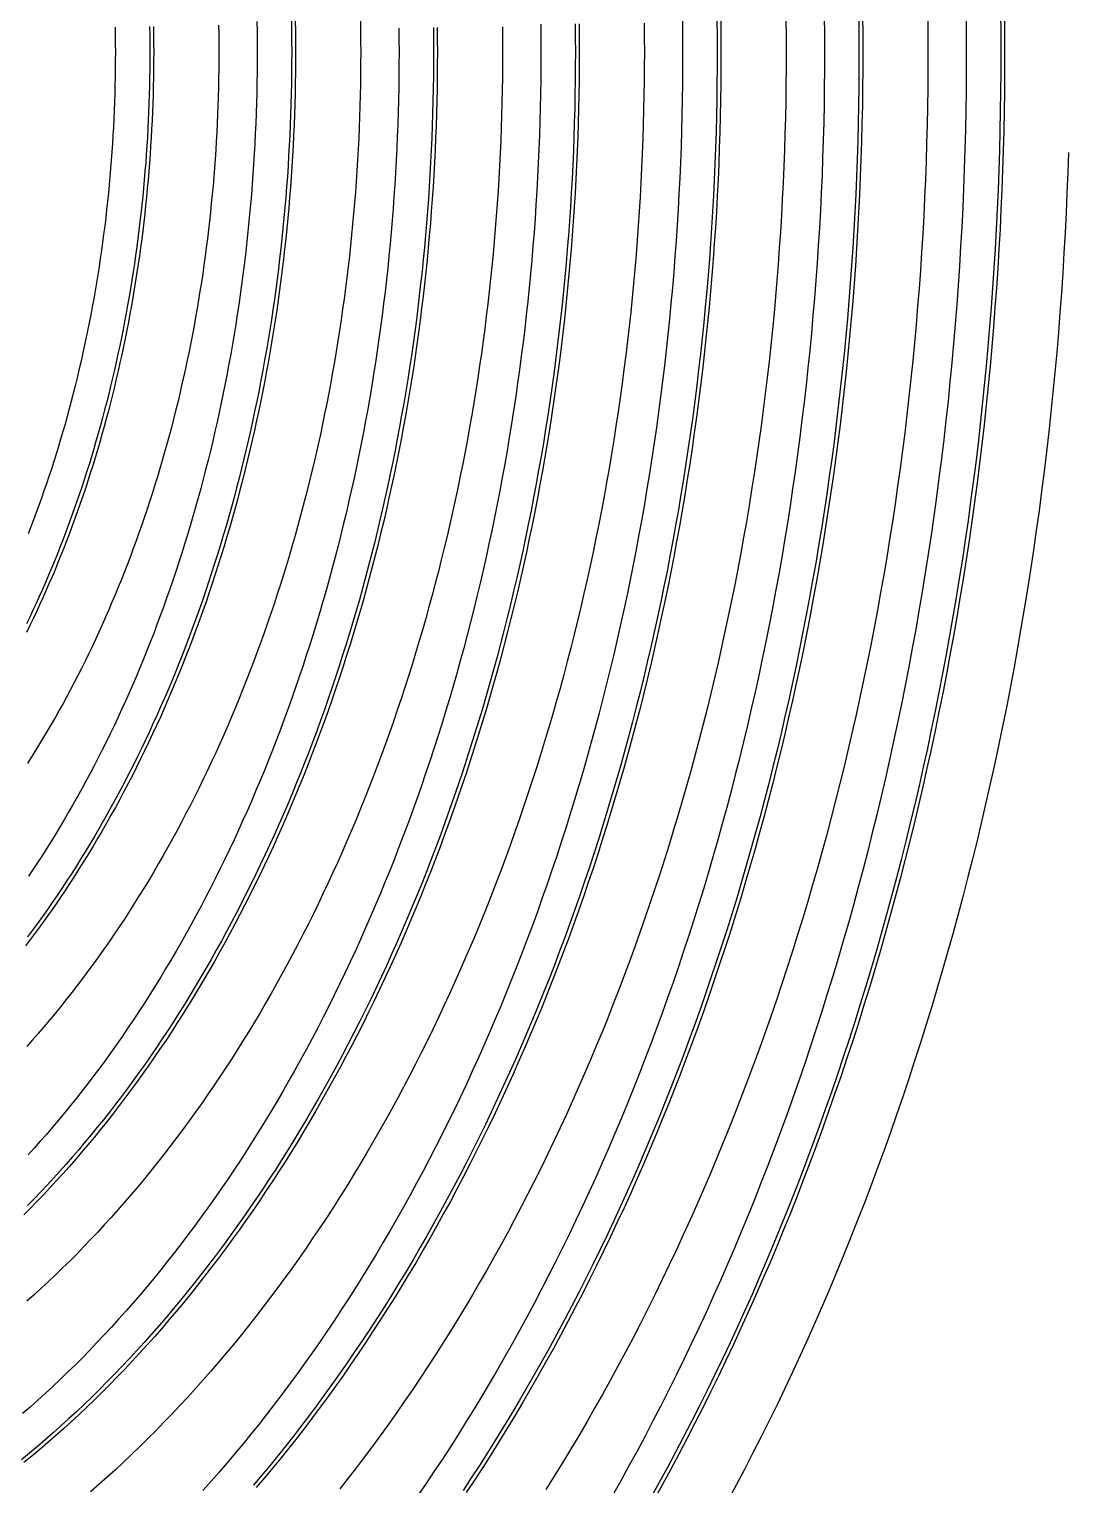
# Model space of a CAD drawing. Header units: metres. Extents: x 10 to 1210, y 10 to 2778.
# Drawn here: x 538.5 to 809.5, y 236.4 to 616 of the extents above; entities that cross this region are included whole.
import ezdxf

# ---------------------------------------------------------------- set-up
doc = ezdxf.new("R2010")
doc.units = ezdxf.units.M
for name, color, linetype in [('ACIKLIK', 5, 'Continuous'), ('CAM_SABLON', 4, 'Continuous'), ('DIS_KENAR_V91_Z3', 1, 'Continuous'), ('LAMBA_T4_Z4', 3, 'Continuous')]:
    doc.layers.add(name, color=color, linetype=linetype)

msp = doc.modelspace()

# ---------------------------------------------------------------- linework, layer by layer
at = {"layer": 'ACIKLIK'}
for points in [[(745.95, 619.19), (745.99, 614.59), (746, 610), (746, 610), (745.99, 605.41), (745.95, 600.81), (745.88, 596.22), (745.79, 591.63), (745.67, 587.03), (745.52, 582.45), (745.35, 577.86), (745.14, 573.27), (744.92, 568.69), (744.66, 564.12), (744.38, 559.54), (744.08, 554.97), (743.74, 550.41), (743.38, 545.84), (743, 541.29), (742.58, 536.74), (742.15, 532.19), (741.68, 527.66), (741.19, 523.13), (740.67, 518.6), (740.13, 514.08), (739.55, 509.57), (738.96, 505.07), (738.33, 500.58), (737.69, 496.1), (737.01, 491.62), (736.31, 487.16), (735.58, 482.7), (734.83, 478.26), (734.05, 473.82), (733.25, 469.4), (732.42, 464.99), (731.56, 460.58), (730.68, 456.2), (729.78, 451.82), (728.85, 447.46), (727.89, 443.11), (726.91, 438.77), (725.9, 434.45), (724.87, 430.14), (723.81, 425.84), (722.73, 421.56), (721.63, 417.3), (720.5, 413.05), (719.34, 408.82), (718.16, 404.6), (716.96, 400.4), (715.73, 396.21), (714.48, 392.05), (713.21, 387.9), (711.91, 383.77), (710.59, 379.66), (709.24, 375.56), (707.87, 371.49), (706.48, 367.43), (705.06, 363.39), (703.62, 359.38), (702.16, 355.38), (700.68, 351.4), (699.17, 347.45), (697.64, 343.51), (696.09, 339.6), (694.51, 335.71), (692.92, 331.84), (691.3, 328), (689.66, 324.17), (688, 320.37), (686.32, 316.59), (684.61, 312.84), (682.89, 309.11), (681.14, 305.4), (679.37, 301.72), (677.59, 298.06), (675.78, 294.43), (673.95, 290.83), (672.1, 287.25), (670.23, 283.69), (668.34, 280.16), (666.44, 276.66), (664.51, 273.18), (662.56, 269.74), (660.6, 266.31), (658.61, 262.92), (656.61, 259.55), (654.59, 256.22), (652.55, 252.91), (650.49, 249.63), (648.42, 246.37), (646.32, 243.15), (644.21, 239.96), (642.09, 236.79), (639.94, 233.66)], [(782.94, 620.16), (782.99, 615.08), (783, 610), (783, 610), (782.99, 604.92), (782.94, 599.84), (782.87, 594.77), (782.76, 589.69), (782.63, 584.61), (782.47, 579.54), (782.28, 574.47), (782.05, 569.4), (781.8, 564.34), (781.52, 559.28), (781.21, 554.22), (780.87, 549.17), (780.51, 544.12), (780.11, 539.08), (779.68, 534.04), (779.22, 529.01), (778.74, 523.99), (778.22, 518.97), (777.68, 513.97), (777.11, 508.96), (776.51, 503.97), (775.87, 498.98), (775.21, 494.01), (774.53, 489.04), (773.81, 484.08), (773.06, 479.14), (772.29, 474.2), (771.48, 469.27), (770.65, 464.36), (769.79, 459.46), (768.9, 454.57), (767.98, 449.69), (767.04, 444.82), (766.07, 439.97), (765.06, 435.13), (764.03, 430.31), (762.98, 425.5), (761.89, 420.7), (760.78, 415.92), (759.64, 411.15), (758.47, 406.41), (757.27, 401.67), (756.05, 396.96), (754.8, 392.26), (753.53, 387.58), (752.22, 382.91), (750.89, 378.27), (749.53, 373.64), (748.15, 369.03), (746.74, 364.44), (745.3, 359.88), (743.84, 355.33), (742.35, 350.8), (740.84, 346.29), (739.3, 341.8), (737.73, 337.34), (736.14, 332.89), (734.52, 328.47), (732.88, 324.07), (731.21, 319.7), (729.52, 315.35), (727.8, 311.02), (726.06, 306.71), (724.3, 302.43), (722.5, 298.18), (720.69, 293.94), (718.85, 289.74), (716.99, 285.56), (715.1, 281.4), (713.2, 277.28), (711.26, 273.17), (709.31, 269.1), (707.33, 265.05), (705.33, 261.03), (703.3, 257.04), (701.26, 253.08), (699.19, 249.14), (697.1, 245.23), (694.99, 241.36), (692.85, 237.51), (690.7, 233.69)], [(671.96, 617.25), (671.99, 613.63), (672, 610), (672, 610), (671.99, 606.37), (671.96, 602.75), (671.9, 599.12), (671.83, 595.5), (671.74, 591.88), (671.62, 588.26), (671.48, 584.64), (671.32, 581.02), (671.15, 577.4), (670.95, 573.79), (670.72, 570.18), (670.48, 566.57), (670.22, 562.97), (669.94, 559.37), (669.63, 555.78), (669.3, 552.19), (668.96, 548.6), (668.59, 545.02), (668.2, 541.45), (667.79, 537.88), (667.36, 534.31), (666.91, 530.75), (666.44, 527.2), (665.95, 523.66), (665.44, 520.12), (664.91, 516.59), (664.35, 513.07), (663.78, 509.55), (663.19, 506.05), (662.57, 502.55), (661.94, 499.06), (661.28, 495.58), (660.61, 492.11), (659.92, 488.65), (659.2, 485.2), (658.47, 481.76), (657.71, 478.33), (656.94, 474.91), (656.15, 471.5), (655.33, 468.1), (654.5, 464.72), (653.65, 461.34), (652.78, 457.98), (651.88, 454.63), (650.97, 451.29), (650.05, 447.97), (649.1, 444.66), (648.13, 441.36), (647.14, 438.08), (646.14, 434.81), (645.12, 431.56), (644.07, 428.32), (643.01, 425.09), (641.93, 421.88), (640.84, 418.68), (639.72, 415.51), (638.59, 412.34), (637.44, 409.19), (636.27, 406.06), (635.08, 402.95), (633.88, 399.85), (632.66, 396.77), (631.42, 393.71), (630.16, 390.66), (628.89, 387.64), (627.6, 384.63), (626.29, 381.64), (624.97, 378.66), (623.63, 375.71), (622.27, 372.78), (620.9, 369.86), (619.51, 366.97), (618.1, 364.09), (616.68, 361.23), (615.24, 358.4), (613.79, 355.58), (612.32, 352.79), (610.84, 350.02), (609.34, 347.26), (607.82, 344.53), (606.29, 341.82), (604.75, 339.14), (603.19, 336.47), (601.62, 333.83), (600.03, 331.21), (598.43, 328.61), (596.82, 326.03), (595.19, 323.48), (593.54, 320.95), (591.89, 318.45), (590.22, 315.96), (588.54, 313.51), (586.84, 311.07), (585.13, 308.66), (583.41, 306.28), (581.68, 303.91), (579.93, 301.58), (578.18, 299.27), (576.41, 296.98), (574.63, 294.72), (572.83, 292.48), (571.03, 290.27), (569.21, 288.08), (567.39, 285.92), (565.55, 283.79), (563.7, 281.68), (561.84, 279.6), (559.98, 277.55), (558.1, 275.52), (556.21, 273.52), (554.31, 271.54), (552.4, 269.59), (550.49, 267.67), (548.56, 265.78), (546.63, 263.91), (544.68, 262.07), (542.73, 260.26), (540.77, 258.48), (538.8, 256.72), (536.82, 254.99)], [(634.96, 616.28), (634.99, 613.14), (635, 610), (635, 610), (634.99, 606.86), (634.96, 603.72), (634.92, 600.58), (634.85, 597.44), (634.77, 594.3), (634.67, 591.16), (634.55, 588.02), (634.41, 584.89), (634.26, 581.76), (634.09, 578.63), (633.89, 575.5), (633.68, 572.38), (633.46, 569.25), (633.21, 566.14), (632.95, 563.02), (632.66, 559.91), (632.36, 556.81), (632.05, 553.7), (631.71, 550.61), (631.36, 547.51), (630.98, 544.43), (630.59, 541.34), (630.19, 538.27), (629.76, 535.2), (629.32, 532.13), (628.85, 529.08), (628.38, 526.03), (627.88, 522.98), (627.36, 519.94), (626.83, 516.91), (626.28, 513.89), (625.72, 510.88), (625.13, 507.87), (624.53, 504.88), (623.91, 501.89), (623.28, 498.91), (622.62, 495.94), (621.95, 492.98), (621.27, 490.03), (620.56, 487.08), (619.84, 484.15), (619.1, 481.23), (618.35, 478.32), (617.58, 475.42), (616.79, 472.53), (615.99, 469.66), (615.17, 466.79), (614.33, 463.94), (613.48, 461.1), (612.61, 458.27), (611.72, 455.45), (610.82, 452.65), (609.9, 449.85), (608.97, 447.08), (608.02, 444.31), (607.05, 441.56), (606.07, 438.82), (605.08, 436.1), (604.07, 433.39), (603.04, 430.7), (602, 428.02), (600.94, 425.36), (599.87, 422.71), (598.78, 420.07), (597.68, 417.46), (596.57, 414.85), (595.44, 412.27), (594.29, 409.7), (593.13, 407.15), (591.96, 404.61), (590.77, 402.09), (589.57, 399.59), (588.36, 397.1), (587.13, 394.64), (585.89, 392.19), (584.63, 389.75), (583.36, 387.34), (582.08, 384.94), (580.79, 382.57), (579.48, 380.21), (578.16, 377.87), (576.83, 375.55), (575.48, 373.25), (574.12, 370.97), (572.75, 368.7), (571.37, 366.46), (569.98, 364.24), (568.57, 362.04), (567.15, 359.85), (565.72, 357.69), (564.28, 355.55), (562.83, 353.43), (561.37, 351.33), (559.9, 349.25), (558.42, 347.19), (556.92, 345.16), (555.42, 343.14), (553.9, 341.15), (552.38, 339.18), (550.84, 337.23), (549.3, 335.31), (547.74, 333.4), (546.18, 331.52), (544.61, 329.66), (543.03, 327.82), (541.43, 326.01), (539.84, 324.22), (538.23, 322.45)], [(560.94, 616.52), (560.97, 614.35), (560.99, 612.17), (561, 610), (561, 610), (560.99, 607.83), (560.97, 605.65), (560.94, 603.48), (560.9, 601.31), (560.84, 599.14), (560.77, 596.97), (560.69, 594.8), (560.59, 592.63), (560.49, 590.47), (560.37, 588.3), (560.23, 586.14), (560.09, 583.98), (559.93, 581.82), (559.76, 579.66), (559.58, 577.51), (559.38, 575.36), (559.18, 573.21), (558.96, 571.07), (558.72, 568.93), (558.48, 566.79), (558.22, 564.65), (557.95, 562.52), (557.67, 560.4), (557.38, 558.28), (557.07, 556.16), (556.75, 554.05), (556.42, 551.94), (556.08, 549.83), (555.72, 547.74), (555.35, 545.64), (554.97, 543.56), (554.58, 541.47), (554.18, 539.4), (553.77, 537.33), (553.34, 535.27), (552.9, 533.21), (552.45, 531.16), (551.99, 529.11), (551.51, 527.08), (551.03, 525.05), (550.53, 523.03), (550.02, 521.01), (549.5, 519), (548.97, 517), (548.42, 515.01), (547.87, 513.03), (547.3, 511.05), (546.73, 509.08), (546.14, 507.13), (545.54, 505.18), (544.93, 503.24), (544.31, 501.3), (543.68, 499.38), (543.03, 497.47), (542.38, 495.57), (541.72, 493.67), (541.04, 491.79), (540.36, 489.92), (539.66, 488.05), (538.95, 486.2), (538.24, 484.36)], [(597.93, 617.97), (597.97, 615.31), (597.99, 612.66), (598, 610), (598, 610), (597.99, 607.34), (597.97, 604.69), (597.93, 602.03), (597.88, 599.37), (597.81, 596.72), (597.72, 594.06), (597.62, 591.41), (597.5, 588.76), (597.37, 586.11), (597.23, 583.46), (597.06, 580.82), (596.89, 578.18), (596.69, 575.54), (596.49, 572.9), (596.26, 570.27), (596.02, 567.64), (595.77, 565.01), (595.5, 562.39), (595.22, 559.77), (594.92, 557.15), (594.6, 554.54), (594.27, 551.93), (593.93, 549.33), (593.57, 546.74), (593.19, 544.15), (592.8, 541.56), (592.4, 538.98), (591.98, 536.41), (591.54, 533.84), (591.09, 531.28), (590.63, 528.72), (590.15, 526.18), (589.66, 523.64), (589.15, 521.1), (588.63, 518.58), (588.09, 516.06), (587.54, 513.55), (586.97, 511.05), (586.39, 508.55), (585.79, 506.07), (585.19, 503.59), (584.56, 501.12), (583.92, 498.66), (583.27, 496.21), (582.61, 493.77), (581.93, 491.34), (581.23, 488.92), (580.53, 486.51), (579.81, 484.11), (579.07, 481.72), (578.32, 479.34), (577.56, 476.97), (576.79, 474.62), (576, 472.27), (575.2, 469.94), (574.38, 467.62), (573.56, 465.31), (572.72, 463.01), (571.86, 460.72), (571, 458.45), (570.12, 456.19), (569.23, 453.94), (568.32, 451.71), (567.41, 449.48), (566.48, 447.28), (565.54, 445.08), (564.58, 442.9), (563.62, 440.73), (562.64, 438.58), (561.65, 436.44), (560.65, 434.32), (559.64, 432.21), (558.61, 430.12), (557.58, 428.04), (556.53, 425.97), (555.48, 423.92), (554.41, 421.89), (553.33, 419.87), (552.24, 417.87), (551.14, 415.88), (550.02, 413.91), (548.9, 411.96), (547.77, 410.02), (546.63, 408.1), (545.47, 406.2), (544.31, 404.31), (543.14, 402.44), (541.96, 400.59), (540.76, 398.75), (539.56, 396.94), (538.35, 395.14)], [(708.95, 618.22), (708.99, 614.11), (709, 610), (709, 610), (708.99, 605.89), (708.95, 601.78), (708.89, 597.67), (708.81, 593.56), (708.7, 589.46), (708.57, 585.35), (708.41, 581.25), (708.23, 577.15), (708.03, 573.05), (707.8, 568.95), (707.55, 564.86), (707.28, 560.77), (706.98, 556.69), (706.66, 552.61), (706.31, 548.53), (705.94, 544.46), (705.55, 540.4), (705.14, 536.34), (704.7, 532.29), (704.23, 528.24), (703.74, 524.2), (703.23, 520.16), (702.7, 516.14), (702.14, 512.12), (701.56, 508.11), (700.96, 504.11), (700.33, 500.11), (699.68, 496.13), (699.01, 492.15), (698.31, 488.19), (697.59, 484.23), (696.85, 480.28), (696.09, 476.35), (695.3, 472.42), (694.49, 468.51), (693.66, 464.61), (692.8, 460.72), (691.92, 456.84), (691.02, 452.97), (690.1, 449.12), (689.16, 445.28), (688.19, 441.45), (687.2, 437.64), (686.19, 433.84), (685.16, 430.05), (684.1, 426.28), (683.03, 422.53), (681.93, 418.79), (680.81, 415.06), (679.67, 411.36), (678.51, 407.66), (677.33, 403.99), (676.13, 400.33), (674.9, 396.68), (673.66, 393.06), (672.39, 389.45), (671.11, 385.86), (669.8, 382.29), (668.47, 378.73), (667.13, 375.2), (665.76, 371.68), (664.37, 368.19), (662.97, 364.71), (661.54, 361.25), (660.09, 357.82), (658.63, 354.4), (657.14, 351), (655.64, 347.63), (654.12, 344.27), (652.58, 340.94), (651.02, 337.63), (649.44, 334.34), (647.84, 331.08), (646.23, 327.83), (644.6, 324.61), (642.94, 321.41), (641.28, 318.24), (639.59, 315.09), (637.89, 311.96), (636.17, 308.86), (634.43, 305.78), (632.67, 302.73), (630.9, 299.7), (629.12, 296.69), (627.31, 293.71), (625.49, 290.76), (623.65, 287.83), (621.8, 284.93), (619.93, 282.05), (618.05, 279.2), (616.15, 276.38), (614.24, 273.58), (612.31, 270.81), (610.37, 268.07), (608.41, 265.36), (606.44, 262.67), (604.45, 260.01), (602.45, 257.38), (600.44, 254.78), (598.41, 252.2), (596.37, 249.65), (594.31, 247.14), (592.25, 244.65), (590.17, 242.19), (588.07, 239.76), (585.97, 237.36), (583.85, 234.99)]]:
    msp.add_lwpolyline(points, dxfattribs=at)
at = {"layer": 'CAM_SABLON'}
for points in [[(754.95, 619.29), (754.99, 614.65), (755, 610), (755, 610), (754.99, 605.35), (754.95, 600.71), (754.88, 596.06), (754.78, 591.42), (754.66, 586.77), (754.51, 582.13), (754.34, 577.49), (754.14, 572.86), (753.91, 568.22), (753.65, 563.59), (753.37, 558.97), (753.06, 554.34), (752.72, 549.72), (752.35, 545.11), (751.96, 540.5), (751.55, 535.9), (751.1, 531.3), (750.63, 526.71), (750.13, 522.13), (749.61, 517.55), (749.06, 512.98), (748.48, 508.42), (747.88, 503.86), (747.25, 499.32), (746.59, 494.78), (745.91, 490.25), (745.2, 485.73), (744.46, 481.23), (743.7, 476.73), (742.91, 472.24), (742.1, 467.76), (741.26, 463.3), (740.39, 458.84), (739.5, 454.4), (738.58, 449.97), (737.64, 445.55), (736.67, 441.15), (735.68, 436.76), (734.66, 432.38), (733.62, 428.01), (732.55, 423.67), (731.45, 419.33), (730.33, 415.01), (729.19, 410.71), (728.02, 406.42), (726.82, 402.15), (725.6, 397.89), (724.36, 393.65), (723.09, 389.43), (721.8, 385.23), (720.48, 381.04), (719.14, 376.87), (717.78, 372.72), (716.39, 368.59), (714.98, 364.48), (713.54, 360.39), (712.09, 356.31), (710.6, 352.26), (709.1, 348.23), (707.57, 344.22), (706.02, 340.23), (704.44, 336.26), (702.85, 332.31), (701.23, 328.38), (699.58, 324.48), (697.92, 320.6), (696.23, 316.74), (694.52, 312.9), (692.79, 309.09), (691.04, 305.3), (689.27, 301.54), (687.47, 297.8), (685.66, 294.08), (683.82, 290.39), (681.96, 286.73), (680.08, 283.09), (678.18, 279.47), (676.26, 275.89), (674.32, 272.32), (672.36, 268.79), (670.39, 265.28), (668.39, 261.8), (666.37, 258.35), (664.33, 254.92), (662.27, 251.53), (660.19, 248.16), (658.1, 244.81), (655.99, 241.5), (653.85, 238.22), (651.7, 234.97)], [(791.94, 620.26), (791.98, 615.13), (792, 610), (792, 610), (791.98, 604.87), (791.94, 599.74), (791.87, 594.61), (791.76, 589.48), (791.63, 584.35), (791.46, 579.23), (791.27, 574.1), (791.05, 568.98), (790.79, 563.87), (790.51, 558.75), (790.2, 553.65), (789.85, 548.54), (789.48, 543.44), (789.08, 538.35), (788.65, 533.26), (788.19, 528.18), (787.69, 523.1), (787.17, 518.03), (786.63, 512.97), (786.05, 507.91), (785.44, 502.87), (784.8, 497.83), (784.13, 492.8), (783.44, 487.78), (782.71, 482.77), (781.96, 477.77), (781.17, 472.78), (780.36, 467.8), (779.52, 462.83), (778.65, 457.87), (777.75, 452.93), (776.82, 448), (775.87, 443.08), (774.88, 438.17), (773.87, 433.28), (772.83, 428.4), (771.76, 423.54), (770.66, 418.69), (769.54, 413.85), (768.38, 409.03), (767.2, 404.23), (765.99, 399.44), (764.76, 394.67), (763.49, 389.92), (762.2, 385.18), (760.88, 380.46), (759.54, 375.76), (758.16, 371.08), (756.76, 366.42), (755.33, 361.77), (753.88, 357.15), (752.4, 352.54), (750.89, 347.96), (749.36, 343.4), (747.8, 338.85), (746.21, 334.33), (744.6, 329.83), (742.96, 325.35), (741.3, 320.9), (739.61, 316.47), (737.9, 312.06), (736.16, 307.67), (734.39, 303.31), (732.6, 298.97), (730.79, 294.66), (728.95, 290.37), (727.09, 286.1), (725.2, 281.87), (723.29, 277.65), (721.35, 273.47), (719.39, 269.31), (717.41, 265.18), (715.4, 261.07), (713.37, 256.99), (711.32, 252.94), (709.24, 248.92), (707.14, 244.92), (705.02, 240.96), (702.87, 237.02), (700.71, 233.12)], [(680.96, 617.36), (680.99, 613.68), (681, 610), (681, 610), (680.99, 606.32), (680.96, 602.64), (680.9, 598.97), (680.83, 595.29), (680.73, 591.61), (680.61, 587.94), (680.48, 584.27), (680.31, 580.6), (680.13, 576.93), (679.93, 573.27), (679.71, 569.6), (679.46, 565.95), (679.19, 562.29), (678.91, 558.64), (678.6, 554.99), (678.27, 551.35), (677.91, 547.71), (677.54, 544.08), (677.15, 540.45), (676.73, 536.83), (676.3, 533.21), (675.84, 529.6), (675.36, 525.99), (674.86, 522.4), (674.34, 518.81), (673.8, 515.22), (673.24, 511.65), (672.66, 508.08), (672.06, 504.52), (671.43, 500.97), (670.79, 497.42), (670.12, 493.89), (669.44, 490.37), (668.73, 486.85), (668.01, 483.35), (667.26, 479.85), (666.5, 476.37), (665.71, 472.89), (664.9, 469.43), (664.08, 465.98), (663.23, 462.54), (662.37, 459.11), (661.48, 455.69), (660.57, 452.29), (659.65, 448.9), (658.71, 445.52), (657.74, 442.15), (656.76, 438.8), (655.76, 435.46), (654.73, 432.14), (653.69, 428.83), (652.63, 425.53), (651.55, 422.25), (650.46, 418.98), (649.34, 415.73), (648.21, 412.5), (647.05, 409.28), (645.88, 406.07), (644.69, 402.89), (643.48, 399.72), (642.26, 396.56), (641.01, 393.42), (639.75, 390.3), (638.47, 387.2), (637.17, 384.12), (635.86, 381.05), (634.52, 378), (633.17, 374.97), (631.81, 371.96), (630.42, 368.97), (629.02, 366), (627.61, 363.04), (626.17, 360.11), (624.72, 357.19), (623.25, 354.3), (621.77, 351.43), (620.27, 348.57), (618.76, 345.74), (617.22, 342.93), (615.68, 340.14), (614.11, 337.37), (612.54, 334.62), (610.94, 331.9), (609.34, 329.2), (607.71, 326.52), (606.07, 323.86), (604.42, 321.22), (602.75, 318.61), (601.07, 316.02), (599.38, 313.45), (597.67, 310.91), (595.94, 308.39), (594.21, 305.9), (592.45, 303.43), (590.69, 300.98), (588.91, 298.56), (587.12, 296.16), (585.32, 293.79), (583.5, 291.44), (581.67, 289.12), (579.83, 286.82), (577.98, 284.55), (576.11, 282.3), (574.23, 280.08), (572.34, 277.89), (570.44, 275.72), (568.53, 273.58), (566.61, 271.46), (564.67, 269.37), (562.73, 267.31), (560.77, 265.27), (558.8, 263.27), (556.83, 261.29), (554.84, 259.33), (552.84, 257.4), (550.84, 255.51), (548.82, 253.63), (546.79, 251.79), (544.76, 249.97), (542.72, 248.19), (540.66, 246.43), (538.6, 244.69), (536.53, 242.99)], [(569.94, 616.68), (569.97, 614.45), (569.99, 612.23), (570, 610), (570, 610), (569.99, 607.77), (569.97, 605.55), (569.94, 603.32), (569.9, 601.1), (569.84, 598.88), (569.77, 596.65), (569.68, 594.43), (569.58, 592.21), (569.47, 589.99), (569.35, 587.78), (569.22, 585.56), (569.07, 583.35), (568.91, 581.14), (568.73, 578.93), (568.54, 576.72), (568.35, 574.52), (568.13, 572.32), (567.91, 570.12), (567.67, 567.93), (567.42, 565.74), (567.15, 563.55), (566.88, 561.37), (566.59, 559.19), (566.29, 557.01), (565.97, 554.84), (565.65, 552.68), (565.31, 550.52), (564.96, 548.36), (564.59, 546.21), (564.21, 544.06), (563.83, 541.92), (563.42, 539.79), (563.01, 537.66), (562.58, 535.53), (562.15, 533.41), (561.69, 531.3), (561.23, 529.2), (560.76, 527.1), (560.27, 525.01), (559.77, 522.93), (559.26, 520.85), (558.74, 518.78), (558.2, 516.72), (557.66, 514.66), (557.1, 512.62), (556.53, 510.58), (555.95, 508.55), (555.35, 506.52), (554.75, 504.51), (554.13, 502.51), (553.51, 500.51), (552.87, 498.52), (552.22, 496.54), (551.55, 494.57), (550.88, 492.62), (550.2, 490.67), (549.5, 488.73), (548.8, 486.8), (548.08, 484.88), (547.35, 482.97), (546.61, 481.07), (545.87, 479.18), (545.11, 477.3), (544.34, 475.43), (543.56, 473.58), (542.76, 471.73), (541.96, 469.9), (541.15, 468.08), (540.33, 466.27), (539.5, 464.47), (538.66, 462.68), (537.8, 460.91)], [(606.93, 618.13), (606.97, 615.42), (606.99, 612.71), (607, 610), (607, 610), (606.99, 607.29), (606.97, 604.58), (606.93, 601.87), (606.87, 599.16), (606.8, 596.46), (606.72, 593.75), (606.61, 591.05), (606.49, 588.34), (606.36, 585.64), (606.21, 582.94), (606.05, 580.24), (605.87, 577.55), (605.67, 574.86), (605.46, 572.17), (605.23, 569.48), (604.99, 566.8), (604.73, 564.12), (604.45, 561.44), (604.16, 558.77), (603.86, 556.1), (603.53, 553.44), (603.2, 550.78), (602.85, 548.12), (602.48, 545.47), (602.1, 542.83), (601.7, 540.19), (601.28, 537.56), (600.86, 534.93), (600.41, 532.31), (599.95, 529.7), (599.48, 527.09), (598.99, 524.49), (598.49, 521.89), (597.97, 519.31), (597.43, 516.73), (596.88, 514.15), (596.32, 511.59), (595.74, 509.03), (595.15, 506.48), (594.54, 503.94), (593.92, 501.41), (593.28, 498.89), (592.63, 496.38), (591.96, 493.87), (591.28, 491.38), (590.59, 488.89), (589.88, 486.42), (589.16, 483.95), (588.42, 481.49), (587.67, 479.05), (586.9, 476.62), (586.12, 474.19), (585.33, 471.78), (584.52, 469.38), (583.7, 466.99), (582.87, 464.61), (582.02, 462.24), (581.16, 459.89), (580.28, 457.55), (579.4, 455.22), (578.49, 452.9), (577.58, 450.59), (576.65, 448.3), (575.71, 446.02), (574.76, 443.76), (573.79, 441.51), (572.82, 439.27), (571.83, 437.04), (570.82, 434.83), (569.81, 432.64), (568.78, 430.45), (567.74, 428.29), (566.69, 426.13), (565.62, 424), (564.55, 421.87), (563.46, 419.77), (562.36, 417.67), (561.25, 415.6), (560.12, 413.53), (558.99, 411.49), (557.84, 409.46), (556.69, 407.45), (555.52, 405.45), (554.34, 403.47), (553.15, 401.51), (551.95, 399.56), (550.74, 397.63), (549.52, 395.72), (548.29, 393.82), (547.05, 391.94), (545.8, 390.08), (544.54, 388.24), (543.27, 386.42), (541.99, 384.61), (540.7, 382.82), (539.4, 381.05), (538.09, 379.3)], [(643.96, 616.39), (643.99, 613.19), (644, 610), (644, 610), (643.99, 606.81), (643.96, 603.61), (643.92, 600.42), (643.85, 597.23), (643.77, 594.04), (643.66, 590.85), (643.54, 587.66), (643.4, 584.47), (643.25, 581.29), (643.07, 578.1), (642.88, 574.92), (642.66, 571.75), (642.43, 568.57), (642.18, 565.4), (641.91, 562.24), (641.63, 559.07), (641.32, 555.91), (641, 552.76), (640.65, 549.61), (640.29, 546.46), (639.92, 543.32), (639.52, 540.19), (639.1, 537.06), (638.67, 533.94), (638.22, 530.82), (637.75, 527.71), (637.26, 524.6), (636.76, 521.51), (636.23, 518.41), (635.69, 515.33), (635.13, 512.26), (634.56, 509.19), (633.96, 506.13), (633.35, 503.08), (632.72, 500.04), (632.07, 497), (631.41, 493.98), (630.73, 490.96), (630.03, 487.96), (629.31, 484.96), (628.58, 481.98), (627.82, 479), (627.05, 476.03), (626.27, 473.08), (625.47, 470.14), (624.65, 467.21), (623.81, 464.28), (622.96, 461.38), (622.09, 458.48), (621.2, 455.59), (620.3, 452.72), (619.38, 449.86), (618.44, 447.02), (617.49, 444.18), (616.52, 441.36), (615.54, 438.55), (614.54, 435.76), (613.52, 432.98), (612.49, 430.22), (611.44, 427.47), (610.38, 424.73), (609.3, 422.01), (608.2, 419.3), (607.09, 416.61), (605.97, 413.94), (604.83, 411.28), (603.67, 408.64), (602.5, 406.01), (601.32, 403.4), (600.12, 400.8), (598.9, 398.23), (597.67, 395.66), (596.43, 393.12), (595.17, 390.6), (593.9, 388.09), (592.61, 385.6), (591.31, 383.12), (590, 380.67), (588.67, 378.23), (587.33, 375.81), (585.98, 373.42), (584.61, 371.04), (583.23, 368.68), (581.84, 366.33), (580.43, 364.01), (579.01, 361.71), (577.58, 359.43), (576.14, 357.16), (574.68, 354.92), (573.21, 352.7), (571.73, 350.5), (570.24, 348.32), (568.74, 346.16), (567.22, 344.02), (565.69, 341.9), (564.15, 339.8), (562.6, 337.73), (561.04, 335.67), (559.47, 333.64), (557.89, 331.63), (556.3, 329.65), (554.69, 327.68), (553.08, 325.74), (551.45, 323.82), (549.82, 321.92), (548.18, 320.04), (546.52, 318.19), (544.86, 316.36), (543.19, 314.56), (541.5, 312.77), (539.81, 311.01), (538.11, 309.28)], [(717.95, 618.32), (717.99, 614.16), (718, 610), (718, 610), (717.99, 605.84), (717.95, 601.68), (717.89, 597.51), (717.81, 593.35), (717.7, 589.19), (717.56, 585.04), (717.41, 580.88), (717.22, 576.73), (717.02, 572.58), (716.79, 568.43), (716.54, 564.28), (716.26, 560.14), (715.96, 556.01), (715.63, 551.87), (715.28, 547.75), (714.91, 543.62), (714.51, 539.51), (714.09, 535.39), (713.64, 531.29), (713.17, 527.19), (712.68, 523.09), (712.16, 519.01), (711.62, 514.93), (711.05, 510.86), (710.47, 506.79), (709.85, 502.74), (709.22, 498.69), (708.56, 494.65), (707.88, 490.62), (707.17, 486.6), (706.44, 482.59), (705.69, 478.59), (704.92, 474.6), (704.12, 470.63), (703.3, 466.66), (702.45, 462.7), (701.58, 458.76), (700.69, 454.82), (699.78, 450.9), (698.85, 447), (697.89, 443.1), (696.91, 439.22), (695.91, 435.35), (694.88, 431.5), (693.83, 427.66), (692.76, 423.83), (691.67, 420.02), (690.56, 416.23), (689.42, 412.45), (688.27, 408.68), (687.09, 404.93), (685.89, 401.2), (684.67, 397.49), (683.42, 393.79), (682.16, 390.11), (680.87, 386.44), (679.57, 382.8), (678.24, 379.17), (676.89, 375.56), (675.53, 371.97), (674.14, 368.39), (672.73, 364.84), (671.3, 361.31), (669.85, 357.79), (668.38, 354.3), (666.89, 350.82), (665.38, 347.37), (663.85, 343.94), (662.3, 340.53), (660.73, 337.14), (659.15, 333.77), (657.54, 330.42), (655.91, 327.1), (654.27, 323.79), (652.61, 320.51), (650.93, 317.26), (649.23, 314.02), (647.51, 310.81), (645.77, 307.63), (644.02, 304.47), (642.25, 301.33), (640.46, 298.21), (638.66, 295.12), (636.83, 292.06), (634.99, 289.02), (633.13, 286.01), (631.26, 283.02), (629.37, 280.06), (627.46, 277.12), (625.54, 274.21), (623.6, 271.33), (621.65, 268.47), (619.67, 265.64), (617.69, 262.84), (615.69, 260.06), (613.67, 257.31), (611.64, 254.59), (609.59, 251.9), (607.53, 249.24), (605.46, 246.6), (603.37, 244), (601.26, 241.42), (599.14, 238.87), (597.01, 236.35)]]:
    msp.add_lwpolyline(points, dxfattribs=at)
at = {"layer": 'DIS_KENAR_V91_Z3'}
for points in [[(772.94, 619.5), (772.99, 614.75), (773, 610), (773, 610), (772.99, 605.25), (772.94, 600.5), (772.88, 595.75), (772.78, 591), (772.65, 586.25), (772.5, 581.5), (772.32, 576.76), (772.12, 572.02), (771.88, 567.28), (771.62, 562.54), (771.33, 557.81), (771.01, 553.08), (770.67, 548.36), (770.29, 543.64), (769.89, 538.93), (769.47, 534.22), (769.01, 529.52), (768.53, 524.82), (768.02, 520.13), (767.49, 515.45), (766.92, 510.77), (766.33, 506.1), (765.71, 501.44), (765.07, 496.79), (764.4, 492.15), (763.7, 487.51), (762.97, 482.89), (762.22, 478.27), (761.44, 473.67), (760.63, 469.07), (759.8, 464.49), (758.94, 459.92), (758.05, 455.35), (757.14, 450.8), (756.2, 446.27), (755.23, 441.74), (754.24, 437.23), (753.22, 432.73), (752.18, 428.24), (751.11, 423.77), (750.01, 419.31), (748.89, 414.87), (747.74, 410.44), (746.57, 406.03), (745.37, 401.63), (744.14, 397.25), (742.89, 392.88), (741.62, 388.53), (740.32, 384.2), (738.99, 379.88), (737.64, 375.59), (736.26, 371.31), (734.86, 367.05), (733.44, 362.8), (731.98, 358.58), (730.51, 354.37), (729.01, 350.19), (727.49, 346.02), (725.94, 341.88), (724.37, 337.75), (722.77, 333.65), (721.15, 329.56), (719.51, 325.5), (717.84, 321.46), (716.15, 317.44), (714.44, 313.44), (712.7, 309.47), (710.94, 305.52), (709.16, 301.59), (707.35, 297.69), (705.52, 293.81), (703.67, 289.95), (701.8, 286.12), (699.9, 282.31), (697.99, 278.53), (696.05, 274.77), (694.09, 271.04), (692.1, 267.34), (690.1, 263.66), (688.07, 260), (686.03, 256.38), (683.96, 252.78), (681.87, 249.2), (679.76, 245.66), (677.63, 242.14), (675.48, 238.65), (673.31, 235.19)], [(624.93, 618.44), (624.97, 615.63), (624.99, 612.81), (625, 610), (625, 610), (624.99, 607.19), (624.97, 604.37), (624.93, 601.56), (624.87, 598.74), (624.79, 595.93), (624.7, 593.12), (624.6, 590.31), (624.48, 587.5), (624.34, 584.7), (624.18, 581.89), (624.01, 579.09), (623.82, 576.29), (623.62, 573.49), (623.4, 570.7), (623.16, 567.91), (622.91, 565.12), (622.64, 562.33), (622.35, 559.55), (622.05, 556.77), (621.73, 554), (621.4, 551.23), (621.05, 548.46), (620.68, 545.7), (620.3, 542.95), (619.9, 540.2), (619.49, 537.45), (619.06, 534.71), (618.61, 531.98), (618.15, 529.25), (617.67, 526.53), (617.18, 523.82), (616.67, 521.11), (616.15, 518.41), (615.6, 515.71), (615.05, 513.02), (614.48, 510.34), (613.89, 507.67), (613.29, 505), (612.67, 502.35), (612.03, 499.7), (611.38, 497.06), (610.72, 494.43), (610.04, 491.8), (609.34, 489.19), (608.63, 486.59), (607.91, 483.99), (607.17, 481.4), (606.41, 478.83), (605.64, 476.26), (604.86, 473.71), (604.06, 471.16), (603.24, 468.63), (602.41, 466.1), (601.57, 463.59), (600.71, 461.09), (599.83, 458.6), (598.94, 456.12), (598.04, 453.65), (597.13, 451.19), (596.19, 448.75), (595.25, 446.32), (594.29, 443.9), (593.32, 441.49), (592.33, 439.1), (591.33, 436.72), (590.31, 434.35), (589.28, 432), (588.24, 429.66), (587.19, 427.33), (586.12, 425.02), (585.03, 422.72), (583.94, 420.44), (582.83, 418.17), (581.71, 415.92), (580.57, 413.68), (579.42, 411.45), (578.26, 409.24), (577.09, 407.05), (575.9, 404.87), (574.7, 402.7), (573.49, 400.55), (572.26, 398.42), (571.02, 396.31), (569.78, 394.21), (568.51, 392.12), (567.24, 390.06), (565.95, 388.01), (564.66, 385.97), (563.35, 383.96), (562.03, 381.96), (560.69, 379.98), (559.35, 378.01), (558, 376.07), (556.63, 374.14), (555.25, 372.23), (553.86, 370.34), (552.46, 368.46), (551.05, 366.61), (549.63, 364.77), (548.2, 362.95), (546.76, 361.15), (545.3, 359.37), (543.84, 357.61), (542.37, 355.87), (540.88, 354.14), (539.39, 352.44), (537.89, 350.76)], [(661.96, 616.6), (661.99, 613.3), (662, 610), (662, 610), (661.99, 606.7), (661.96, 603.4), (661.91, 600.11), (661.85, 596.81), (661.76, 593.51), (661.65, 590.22), (661.53, 586.92), (661.39, 583.63), (661.22, 580.34), (661.04, 577.06), (660.84, 573.77), (660.62, 570.49), (660.38, 567.21), (660.12, 563.93), (659.84, 560.66), (659.55, 557.39), (659.23, 554.13), (658.9, 550.87), (658.54, 547.61), (658.17, 544.36), (657.78, 541.12), (657.37, 537.87), (656.94, 534.64), (656.49, 531.41), (656.03, 528.19), (655.54, 524.97), (655.04, 521.76), (654.51, 518.55), (653.97, 515.36), (653.41, 512.17), (652.83, 508.98), (652.24, 505.81), (651.62, 502.64), (650.99, 499.48), (650.34, 496.33), (649.67, 493.19), (648.98, 490.06), (648.27, 486.94), (647.54, 483.82), (646.8, 480.72), (646.04, 477.62), (645.26, 474.54), (644.46, 471.46), (643.65, 468.4), (642.82, 465.35), (641.97, 462.3), (641.1, 459.27), (640.21, 456.25), (639.31, 453.25), (638.39, 450.25), (637.45, 447.27), (636.5, 444.3), (635.52, 441.34), (634.53, 438.39), (633.53, 435.46), (632.5, 432.54), (631.46, 429.63), (630.4, 426.74), (629.33, 423.86), (628.24, 421), (627.13, 418.15), (626.01, 415.32), (624.86, 412.5), (623.71, 409.69), (622.53, 406.9), (621.34, 404.13), (620.14, 401.37), (618.92, 398.63), (617.68, 395.9), (616.43, 393.19), (615.16, 390.49), (613.87, 387.82), (612.57, 385.16), (611.26, 382.51), (609.92, 379.89), (608.58, 377.28), (607.22, 374.69), (605.84, 372.12), (604.45, 369.56), (603.04, 367.03), (601.62, 364.51), (600.19, 362.01), (598.74, 359.53), (597.27, 357.07), (595.79, 354.63), (594.3, 352.21), (592.79, 349.8), (591.27, 347.42), (589.74, 345.06), (588.19, 342.71), (586.63, 340.39), (585.05, 338.09), (583.46, 335.81), (581.86, 333.55), (580.25, 331.31), (578.62, 329.09), (576.98, 326.9), (575.33, 324.72), (573.66, 322.57), (571.98, 320.44), (570.29, 318.33), (568.59, 316.24), (566.87, 314.17), (565.15, 312.13), (563.41, 310.11), (561.66, 308.12), (559.89, 306.14), (558.12, 304.19), (556.34, 302.27), (554.54, 300.36), (552.73, 298.48), (550.92, 296.62), (549.09, 294.79), (547.25, 292.98), (545.4, 291.2), (543.54, 289.44), (541.67, 287.7), (539.79, 285.99), (537.9, 284.31)], [(587.94, 616.99), (587.97, 614.66), (587.99, 612.33), (588, 610), (588, 610), (587.99, 607.67), (587.97, 605.34), (587.94, 603.01), (587.89, 600.68), (587.83, 598.35), (587.75, 596.03), (587.67, 593.7), (587.57, 591.38), (587.45, 589.05), (587.32, 586.73), (587.18, 584.41), (587.02, 582.09), (586.85, 579.77), (586.67, 577.46), (586.48, 575.15), (586.27, 572.84), (586.04, 570.54), (585.81, 568.23), (585.56, 565.93), (585.29, 563.64), (585.02, 561.34), (584.73, 559.05), (584.43, 556.77), (584.11, 554.49), (583.78, 552.21), (583.44, 549.94), (583.08, 547.67), (582.71, 545.41), (582.33, 543.15), (581.93, 540.9), (581.53, 538.65), (581.1, 536.41), (580.67, 534.17), (580.22, 531.94), (579.76, 529.71), (579.29, 527.49), (578.8, 525.28), (578.3, 523.07), (577.79, 520.87), (577.26, 518.68), (576.73, 516.5), (576.18, 514.32), (575.61, 512.14), (575.04, 509.98), (574.45, 507.82), (573.85, 505.68), (573.24, 503.53), (572.61, 501.4), (571.97, 499.28), (571.32, 497.16), (570.66, 495.05), (569.98, 492.96), (569.3, 490.87), (568.6, 488.79), (567.89, 486.71), (567.16, 484.65), (566.43, 482.6), (565.68, 480.56), (564.92, 478.52), (564.15, 476.5), (563.37, 474.49), (562.57, 472.49), (561.77, 470.49), (560.95, 468.51), (560.12, 466.54), (559.28, 464.58), (558.43, 462.63), (557.57, 460.7), (556.69, 458.77), (555.81, 456.86), (554.91, 454.95), (554, 453.06), (553.09, 451.18), (552.16, 449.32), (551.22, 447.46), (550.27, 445.62), (549.3, 443.79), (548.33, 441.97), (547.35, 440.17), (546.36, 438.38), (545.35, 436.6), (544.34, 434.83), (543.31, 433.08), (542.28, 431.34), (541.23, 429.62), (540.18, 427.91), (539.12, 426.21), (538.04, 424.53)], [(698.96, 617.57), (698.99, 613.78), (699, 610), (699, 610), (698.99, 606.22), (698.96, 602.43), (698.9, 598.65), (698.82, 594.87), (698.72, 591.09), (698.6, 587.31), (698.46, 583.54), (698.3, 579.76), (698.11, 575.99), (697.9, 572.22), (697.67, 568.45), (697.42, 564.69), (697.14, 560.93), (696.85, 557.17), (696.53, 553.42), (696.19, 549.67), (695.83, 545.92), (695.44, 542.19), (695.04, 538.45), (694.61, 534.72), (694.16, 531), (693.69, 527.28), (693.2, 523.57), (692.68, 519.87), (692.15, 516.17), (691.59, 512.48), (691.01, 508.8), (690.41, 505.13), (689.79, 501.46), (689.15, 497.8), (688.49, 494.15), (687.8, 490.51), (687.1, 486.88), (686.37, 483.26), (685.62, 479.64), (684.85, 476.04), (684.07, 472.45), (683.25, 468.87), (682.42, 465.29), (681.57, 461.73), (680.7, 458.19), (679.8, 454.65), (678.89, 451.12), (677.96, 447.61), (677, 444.11), (676.03, 440.62), (675.03, 437.14), (674.01, 433.68), (672.98, 430.23), (671.92, 426.8), (670.85, 423.37), (669.75, 419.97), (668.64, 416.57), (667.5, 413.2), (666.35, 409.83), (665.17, 406.48), (663.98, 403.15), (662.76, 399.84), (661.53, 396.53), (660.28, 393.25), (659.01, 389.98), (657.72, 386.73), (656.41, 383.5), (655.09, 380.28), (653.74, 377.08), (652.38, 373.9), (650.99, 370.74), (649.59, 367.59), (648.17, 364.46), (646.73, 361.36), (645.28, 358.27), (643.81, 355.2), (642.31, 352.14), (640.81, 349.11), (639.28, 346.1), (637.73, 343.11), (636.17, 340.14), (634.59, 337.19), (633, 334.26), (631.39, 331.35), (629.76, 328.46), (628.11, 325.6), (626.45, 322.75), (624.77, 319.93), (623.07, 317.13), (621.36, 314.35), (619.63, 311.6), (617.89, 308.87), (616.13, 306.16), (614.35, 303.47), (612.56, 300.81), (610.76, 298.17), (608.93, 295.55), (607.1, 292.96), (605.25, 290.39), (603.38, 287.85), (601.5, 285.33), (599.6, 282.83), (597.69, 280.36), (595.77, 277.92), (593.83, 275.5), (591.87, 273.11), (589.91, 270.74), (587.93, 268.4), (585.93, 266.08), (583.92, 263.79), (581.9, 261.53), (579.87, 259.29), (577.82, 257.08), (575.76, 254.9), (573.69, 252.74), (571.61, 250.61), (569.51, 248.51), (567.4, 246.44), (565.28, 244.39), (563.15, 242.37), (561, 240.38), (558.85, 238.42), (556.68, 236.48), (554.5, 234.58)], [(735.95, 618.53), (735.99, 614.27), (736, 610), (736, 610), (735.99, 605.73), (735.95, 601.47), (735.89, 597.2), (735.8, 592.93), (735.69, 588.67), (735.55, 584.41), (735.39, 580.15), (735.21, 575.89), (734.99, 571.63), (734.76, 567.38), (734.5, 563.13), (734.21, 558.89), (733.9, 554.64), (733.57, 550.41), (733.21, 546.17), (732.83, 541.94), (732.42, 537.72), (731.99, 533.5), (731.53, 529.29), (731.05, 525.09), (730.54, 520.89), (730.01, 516.69), (729.46, 512.51), (728.88, 508.33), (728.27, 504.16), (727.64, 500), (726.99, 495.85), (726.32, 491.7), (725.62, 487.56), (724.89, 483.44), (724.14, 479.32), (723.37, 475.21), (722.57, 471.12), (721.75, 467.03), (720.91, 462.96), (720.04, 458.89), (719.15, 454.84), (718.24, 450.8), (717.3, 446.77), (716.34, 442.75), (715.35, 438.75), (714.35, 434.76), (713.32, 430.78), (712.26, 426.82), (711.18, 422.87), (710.08, 418.93), (708.96, 415.01), (707.82, 411.11), (706.65, 407.22), (705.46, 403.34), (704.24, 399.48), (703.01, 395.64), (701.75, 391.81), (700.47, 388), (699.17, 384.21), (697.84, 380.43), (696.49, 376.67), (695.13, 372.93), (693.74, 369.21), (692.32, 365.5), (690.89, 361.81), (689.44, 358.15), (687.96, 354.5), (686.46, 350.87), (684.95, 347.26), (683.41, 343.67), (681.85, 340.1), (680.27, 336.55), (678.66, 333.03), (677.04, 329.52), (675.4, 326.04), (673.74, 322.57), (672.06, 319.13), (670.35, 315.71), (668.63, 312.32), (666.89, 308.94), (665.13, 305.59), (663.35, 302.26), (661.55, 298.96), (659.73, 295.68), (657.89, 292.42), (656.04, 289.19), (654.16, 285.98), (652.26, 282.8), (650.35, 279.64), (648.42, 276.5), (646.47, 273.4), (644.5, 270.31), (642.52, 267.26), (640.52, 264.23), (638.5, 261.22), (636.46, 258.24), (634.4, 255.29), (632.33, 252.37), (630.24, 249.47), (628.14, 246.6), (626.01, 243.76), (623.87, 240.95), (621.72, 238.16), (619.55, 235.4)], [(809.62, 583.83), (809.45, 578.6), (809.25, 573.37), (809.03, 568.15), (808.77, 562.92), (808.48, 557.71), (808.16, 552.49), (807.81, 547.28), (807.43, 542.08), (807.02, 536.88), (806.58, 531.68), (806.11, 526.5), (805.61, 521.31), (805.08, 516.14), (804.51, 510.97), (803.92, 505.81), (803.3, 500.66), (802.65, 495.51), (801.97, 490.38), (801.26, 485.25), (800.52, 480.14), (799.75, 475.03), (798.95, 469.93), (798.12, 464.85), (797.26, 459.77), (796.37, 454.71), (795.45, 449.66), (794.5, 444.62), (793.53, 439.59), (792.52, 434.58), (791.49, 429.58), (790.42, 424.59), (789.33, 419.62), (788.21, 414.66), (787.06, 409.72), (785.88, 404.79), (784.67, 399.88), (783.43, 394.98), (782.17, 390.1), (780.87, 385.24), (779.55, 380.39), (778.2, 375.56), (776.82, 370.75), (775.42, 365.96), (773.98, 361.18), (772.52, 356.43), (771.03, 351.69), (769.52, 346.98), (767.97, 342.28), (766.4, 337.61), (764.8, 332.95), (763.18, 328.32), (761.53, 323.7), (759.85, 319.11), (758.14, 314.55), (756.41, 310), (754.65, 305.48), (752.87, 300.98), (751.06, 296.5), (749.22, 292.05), (747.36, 287.62), (745.47, 283.22), (743.55, 278.84), (741.62, 274.48), (739.65, 270.16), (737.66, 265.85), (735.65, 261.58), (733.61, 257.33), (731.54, 253.11), (729.45, 248.91), (727.34, 244.74), (725.2, 240.6), (723.04, 236.49), (720.86, 232.41)]]:
    msp.add_lwpolyline(points, dxfattribs=at)
at = {"layer": 'LAMBA_T4_Z4'}
for points in [[(755.95, 619.31), (755.99, 614.65), (756, 610), (756, 610), (755.99, 605.35), (755.95, 600.69), (755.88, 596.04), (755.78, 591.39), (755.66, 586.74), (755.51, 582.1), (755.34, 577.45), (755.13, 572.81), (754.9, 568.17), (754.65, 563.53), (754.36, 558.9), (754.05, 554.27), (753.72, 549.65), (753.35, 545.03), (752.96, 540.41), (752.54, 535.81), (752.1, 531.2), (751.62, 526.61), (751.13, 522.02), (750.6, 517.43), (750.05, 512.86), (749.47, 508.29), (748.87, 503.73), (748.24, 499.18), (747.58, 494.63), (746.89, 490.1), (746.18, 485.58), (745.45, 481.06), (744.68, 476.56), (743.9, 472.06), (743.08, 467.58), (742.24, 463.11), (741.37, 458.65), (740.48, 454.2), (739.56, 449.76), (738.62, 445.34), (737.65, 440.93), (736.65, 436.53), (735.63, 432.15), (734.59, 427.78), (733.52, 423.42), (732.42, 419.08), (731.3, 414.76), (730.15, 410.45), (728.98, 406.15), (727.79, 401.88), (726.56, 397.61), (725.32, 393.37), (724.05, 389.14), (722.76, 384.93), (721.44, 380.74), (720.1, 376.56), (718.73, 372.41), (717.34, 368.27), (715.92, 364.15), (714.49, 360.05), (713.03, 355.97), (711.54, 351.91), (710.03, 347.88), (708.5, 343.86), (706.95, 339.86), (705.37, 335.88), (703.77, 331.93), (702.15, 328), (700.5, 324.09), (698.84, 320.2), (697.15, 316.33), (695.44, 312.49), (693.7, 308.67), (691.95, 304.88), (690.17, 301.11), (688.37, 297.36), (686.55, 293.64), (684.71, 289.94), (682.85, 286.27), (680.97, 282.63), (679.07, 279.01), (677.14, 275.41), (675.2, 271.84), (673.24, 268.3), (671.25, 264.79), (669.25, 261.3), (667.23, 257.84), (665.19, 254.41), (663.12, 251), (661.04, 247.63), (658.94, 244.28), (656.83, 240.96), (654.69, 237.67), (652.53, 234.41)], [(792.94, 620.27), (792.98, 615.14), (793, 610), (793, 610), (792.98, 604.86), (792.94, 599.73), (792.87, 594.59), (792.76, 589.46), (792.63, 584.32), (792.46, 579.19), (792.27, 574.06), (792.04, 568.94), (791.79, 563.82), (791.51, 558.7), (791.19, 553.58), (790.85, 548.47), (790.48, 543.37), (790.08, 538.27), (789.64, 533.17), (789.18, 528.08), (788.69, 523), (788.17, 517.92), (787.62, 512.86), (787.04, 507.8), (786.43, 502.74), (785.79, 497.7), (785.12, 492.66), (784.43, 487.64), (783.7, 482.62), (782.95, 477.62), (782.16, 472.62), (781.35, 467.63), (780.51, 462.66), (779.64, 457.7), (778.74, 452.75), (777.81, 447.81), (776.85, 442.88), (775.86, 437.97), (774.85, 433.07), (773.81, 428.19), (772.74, 423.32), (771.64, 418.46), (770.51, 413.62), (769.36, 408.8), (768.17, 403.99), (766.96, 399.19), (765.72, 394.42), (764.46, 389.66), (763.17, 384.92), (761.84, 380.19), (760.5, 375.48), (759.12, 370.8), (757.72, 366.13), (756.29, 361.48), (754.83, 356.84), (753.35, 352.23), (751.84, 347.64), (750.31, 343.07), (748.74, 338.52), (747.16, 334), (745.54, 329.49), (743.9, 325.01), (742.24, 320.55), (740.54, 316.11), (738.83, 311.69), (737.09, 307.3), (735.32, 302.93), (733.53, 298.59), (731.71, 294.27), (729.87, 289.97), (728, 285.7), (726.11, 281.46), (724.2, 277.24), (722.26, 273.05), (720.29, 268.88), (718.31, 264.74), (716.3, 260.63), (714.26, 256.54), (712.21, 252.49), (710.13, 248.46), (708.02, 244.46), (705.9, 240.48), (703.75, 236.54), (701.58, 232.63)], [(644.96, 616.4), (644.99, 613.2), (645, 610), (645, 610), (644.99, 606.8), (644.96, 603.6), (644.92, 600.4), (644.85, 597.2), (644.77, 594.01), (644.66, 590.81), (644.54, 587.62), (644.4, 584.42), (644.25, 581.23), (644.07, 578.05), (643.87, 574.86), (643.66, 571.68), (643.43, 568.5), (643.18, 565.32), (642.91, 562.15), (642.62, 558.98), (642.31, 555.81), (641.99, 552.65), (641.65, 549.5), (641.29, 546.35), (640.91, 543.2), (640.51, 540.06), (640.09, 536.92), (639.66, 533.79), (639.21, 530.67), (638.74, 527.55), (638.25, 524.44), (637.74, 521.34), (637.22, 518.25), (636.68, 515.16), (636.12, 512.07), (635.54, 509), (634.94, 505.94), (634.33, 502.88), (633.7, 499.83), (633.05, 496.79), (632.38, 493.76), (631.7, 490.74), (631, 487.73), (630.28, 484.73), (629.55, 481.73), (628.79, 478.75), (628.02, 475.78), (627.23, 472.82), (626.43, 469.87), (625.61, 466.93), (624.77, 464.01), (623.92, 461.09), (623.04, 458.19), (622.16, 455.3), (621.25, 452.42), (620.33, 449.55), (619.39, 446.7), (618.44, 443.86), (617.47, 441.03), (616.48, 438.22), (615.48, 435.42), (614.46, 432.64), (613.42, 429.86), (612.37, 427.11), (611.31, 424.37), (610.22, 421.64), (609.13, 418.93), (608.01, 416.23), (606.89, 413.55), (605.74, 410.88), (604.59, 408.23), (603.41, 405.6), (602.22, 402.98), (601.02, 400.38), (599.8, 397.8), (598.57, 395.23), (597.33, 392.68), (596.06, 390.15), (594.79, 387.63), (593.5, 385.13), (592.2, 382.65), (590.88, 380.19), (589.55, 377.75), (588.21, 375.33), (586.85, 372.92), (585.48, 370.53), (584.09, 368.17), (582.7, 365.82), (581.29, 363.49), (579.86, 361.18), (578.43, 358.89), (576.98, 356.62), (575.52, 354.37), (574.05, 352.14), (572.56, 349.94), (571.06, 347.75), (569.55, 345.58), (568.03, 343.44), (566.5, 341.31), (564.96, 339.21), (563.4, 337.13), (561.84, 335.07), (560.26, 333.03), (558.67, 331.01), (557.07, 329.02), (555.46, 327.04), (553.84, 325.1), (552.21, 323.17), (550.57, 321.26), (548.92, 319.38), (547.26, 317.52), (545.6, 315.69), (543.92, 313.87), (542.23, 312.08), (540.53, 310.32), (538.83, 308.58), (537.11, 306.86)], [(681.96, 617.37), (681.99, 613.68), (682, 610), (682, 610), (681.99, 606.32), (681.96, 602.63), (681.9, 598.95), (681.83, 595.27), (681.73, 591.59), (681.61, 587.91), (681.47, 584.23), (681.31, 580.55), (681.13, 576.88), (680.93, 573.21), (680.7, 569.54), (680.46, 565.88), (680.19, 562.21), (679.9, 558.56), (679.59, 554.9), (679.26, 551.25), (678.91, 547.61), (678.54, 543.97), (678.14, 540.34), (677.73, 536.71), (677.29, 533.09), (676.83, 529.47), (676.35, 525.86), (675.85, 522.26), (675.33, 518.66), (674.79, 515.07), (674.23, 511.49), (673.64, 507.91), (673.04, 504.35), (672.42, 500.79), (671.77, 497.24), (671.11, 493.7), (670.42, 490.17), (669.71, 486.65), (668.99, 483.14), (668.24, 479.64), (667.47, 476.15), (666.69, 472.67), (665.88, 469.2), (665.05, 465.74), (664.2, 462.3), (663.33, 458.86), (662.45, 455.44), (661.54, 452.03), (660.61, 448.63), (659.67, 445.25), (658.7, 441.88), (657.72, 438.52), (656.71, 435.17), (655.69, 431.84), (654.65, 428.53), (653.58, 425.22), (652.5, 421.94), (651.4, 418.66), (650.29, 415.41), (649.15, 412.16), (647.99, 408.94), (646.82, 405.73), (645.63, 402.53), (644.42, 399.36), (643.19, 396.2), (641.94, 393.05), (640.68, 389.93), (639.39, 386.82), (638.09, 383.73), (636.77, 380.65), (635.44, 377.6), (634.09, 374.56), (632.72, 371.54), (631.33, 368.55), (629.93, 365.57), (628.51, 362.61), (627.07, 359.67), (625.61, 356.75), (624.14, 353.84), (622.66, 350.96), (621.15, 348.1), (619.64, 345.27), (618.1, 342.45), (616.55, 339.65), (614.98, 336.88), (613.4, 334.12), (611.8, 331.39), (610.19, 328.68), (608.57, 325.99), (606.92, 323.33), (605.27, 320.69), (603.59, 318.07), (601.91, 315.47), (600.21, 312.9), (598.49, 310.35), (596.77, 307.83), (595.02, 305.32), (593.27, 302.85), (591.5, 300.39), (589.72, 297.96), (587.92, 295.56), (586.11, 293.18), (584.29, 290.83), (582.45, 288.5), (580.61, 286.19), (578.75, 283.91), (576.88, 281.66), (574.99, 279.43), (573.1, 277.23), (571.19, 275.06), (569.27, 272.91), (567.34, 270.79), (565.4, 268.69), (563.45, 266.62), (561.49, 264.58), (559.52, 262.56), (557.53, 260.58), (555.54, 258.61), (553.53, 256.68), (551.52, 254.78), (549.5, 252.9), (547.46, 251.05), (545.42, 249.22), (543.37, 247.43), (541.31, 245.66), (539.24, 243.93), (537.16, 242.22)], [(607.93, 618.15), (607.97, 615.43), (607.99, 612.72), (608, 610), (608, 610), (607.99, 607.28), (607.97, 604.57), (607.93, 601.85), (607.87, 599.14), (607.8, 596.43), (607.71, 593.72), (607.61, 591), (607.49, 588.3), (607.36, 585.59), (607.21, 582.88), (607.04, 580.18), (606.86, 577.48), (606.67, 574.78), (606.45, 572.08), (606.22, 569.39), (605.98, 566.7), (605.72, 564.02), (605.45, 561.34), (605.16, 558.66), (604.85, 555.98), (604.53, 553.31), (604.19, 550.65), (603.84, 547.99), (603.47, 545.33), (603.09, 542.68), (602.69, 540.04), (602.27, 537.4), (601.84, 534.77), (601.4, 532.14), (600.94, 529.52), (600.46, 526.91), (599.97, 524.3), (599.47, 521.7), (598.95, 519.11), (598.41, 516.52), (597.86, 513.94), (597.3, 511.37), (596.72, 508.81), (596.12, 506.25), (595.51, 503.71), (594.89, 501.17), (594.25, 498.64), (593.6, 496.12), (592.93, 493.61), (592.25, 491.11), (591.55, 488.62), (590.84, 486.14), (590.11, 483.67), (589.37, 481.2), (588.62, 478.75), (587.85, 476.31), (587.07, 473.88), (586.28, 471.46), (585.47, 469.06), (584.65, 466.66), (583.81, 464.28), (582.96, 461.9), (582.1, 459.54), (581.22, 457.19), (580.33, 454.86), (579.43, 452.53), (578.51, 450.22), (577.58, 447.92), (576.64, 445.64), (575.68, 443.37), (574.71, 441.11), (573.73, 438.86), (572.74, 436.63), (571.73, 434.42), (570.71, 432.21), (569.68, 430.02), (568.64, 427.85), (567.58, 425.69), (566.52, 423.55), (565.44, 421.42), (564.34, 419.3), (563.24, 417.2), (562.13, 415.12), (561, 413.05), (559.86, 411), (558.71, 408.97), (557.55, 406.95), (556.38, 404.94), (555.2, 402.96), (554.01, 400.99), (552.8, 399.03), (551.59, 397.1), (550.36, 395.18), (549.13, 393.27), (547.88, 391.39), (546.63, 389.52), (545.36, 387.67), (544.09, 385.84), (542.8, 384.03), (541.5, 382.23), (540.2, 380.45), (538.89, 378.69), (537.56, 376.95)], [(570.94, 616.69), (570.97, 614.46), (570.99, 612.23), (571, 610), (571, 610), (570.99, 607.77), (570.97, 605.54), (570.94, 603.31), (570.89, 601.08), (570.84, 598.85), (570.77, 596.62), (570.68, 594.39), (570.58, 592.17), (570.47, 589.94), (570.35, 587.72), (570.21, 585.5), (570.07, 583.28), (569.9, 581.06), (569.73, 578.85), (569.54, 576.64), (569.34, 574.43), (569.13, 572.22), (568.9, 570.02), (568.66, 567.82), (568.41, 565.62), (568.15, 563.43), (567.87, 561.24), (567.58, 559.05), (567.28, 556.87), (566.96, 554.7), (566.63, 552.52), (566.29, 550.36), (565.94, 548.19), (565.58, 546.04), (565.2, 543.89), (564.81, 541.74), (564.41, 539.6), (563.99, 537.46), (563.56, 535.33), (563.12, 533.21), (562.67, 531.09), (562.21, 528.98), (561.73, 526.88), (561.24, 524.78), (560.74, 522.69), (560.23, 520.61), (559.71, 518.53), (559.17, 516.46), (558.62, 514.4), (558.06, 512.35), (557.49, 510.3), (556.91, 508.27), (556.31, 506.24), (555.71, 504.22), (555.09, 502.21), (554.46, 500.21), (553.82, 498.21), (553.17, 496.23), (552.5, 494.25), (551.83, 492.29), (551.14, 490.33), (550.44, 488.39), (549.74, 486.45), (549.02, 484.52), (548.29, 482.61), (547.55, 480.7), (546.79, 478.81), (546.03, 476.92), (545.26, 475.05), (544.48, 473.19), (543.68, 471.34), (542.88, 469.5), (542.06, 467.67), (541.24, 465.85), (540.4, 464.05), (539.56, 462.25), (538.7, 460.47), (537.84, 458.7)], [(718.95, 618.34), (718.99, 614.17), (719, 610), (719, 610), (718.99, 605.83), (718.95, 601.66), (718.89, 597.5), (718.81, 593.33), (718.7, 589.16), (718.56, 585), (718.41, 580.84), (718.22, 576.68), (718.02, 572.52), (717.79, 568.37), (717.53, 564.22), (717.26, 560.07), (716.95, 555.93), (716.63, 551.79), (716.28, 547.66), (715.9, 543.53), (715.5, 539.41), (715.08, 535.29), (714.63, 531.18), (714.16, 527.07), (713.67, 522.97), (713.15, 518.88), (712.61, 514.79), (712.04, 510.72), (711.45, 506.65), (710.84, 502.59), (710.21, 498.53), (709.55, 494.49), (708.86, 490.45), (708.16, 486.43), (707.43, 482.41), (706.67, 478.41), (705.9, 474.41), (705.1, 470.43), (704.27, 466.45), (703.43, 462.49), (702.56, 458.54), (701.67, 454.6), (700.76, 450.67), (699.82, 446.76), (698.86, 442.86), (697.88, 438.97), (696.87, 435.1), (695.85, 431.24), (694.8, 427.39), (693.73, 423.56), (692.63, 419.75), (691.52, 415.94), (690.38, 412.16), (689.22, 408.39), (688.04, 404.63), (686.84, 400.89), (685.62, 397.17), (684.37, 393.47), (683.1, 389.78), (681.82, 386.11), (680.51, 382.46), (679.18, 378.82), (677.83, 375.2), (676.46, 371.61), (675.07, 368.03), (673.66, 364.47), (672.22, 360.93), (670.77, 357.41), (669.3, 353.91), (667.81, 350.43), (666.29, 346.97), (664.76, 343.53), (663.21, 340.11), (661.64, 336.71), (660.05, 333.34), (658.44, 329.98), (656.81, 326.65), (655.16, 323.34), (653.5, 320.06), (651.81, 316.8), (650.11, 313.56), (648.39, 310.34), (646.65, 307.15), (644.89, 303.98), (643.12, 300.83), (641.33, 297.71), (639.52, 294.62), (637.69, 291.54), (635.84, 288.5), (633.98, 285.48), (632.11, 282.48), (630.21, 279.51), (628.3, 276.57), (626.37, 273.66), (624.43, 270.77), (622.47, 267.9), (620.49, 265.06), (618.5, 262.26), (616.5, 259.47), (614.47, 256.72), (612.44, 253.99), (610.39, 251.29), (608.32, 248.62), (606.24, 245.98), (604.14, 243.37), (602.03, 240.78), (599.91, 238.23), (597.77, 235.7)]]:
    msp.add_lwpolyline(points, dxfattribs=at)

doc.saveas('drawing.dxf')
